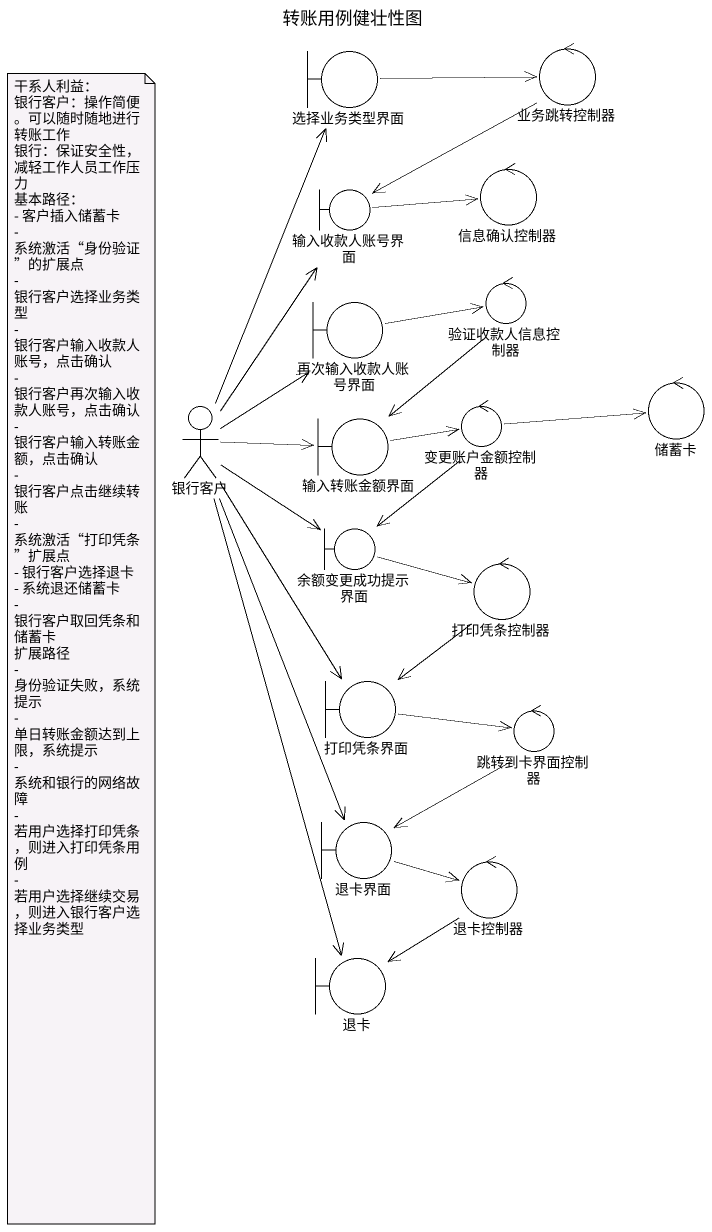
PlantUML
@startuml
title 转账用例健壮性图
boundary 选择业务类型界面
control 业务跳转控制器
control 信息确认控制器
boundary 输入收款人账号界面
control 验证收款人信息控制器
boundary 再次输入收款人账号界面
actor 银行客户
control 变更账户金额控制器
control 储蓄卡
boundary 输入转账金额界面
boundary 余额变更成功提示界面
control 打印凭条控制器
boundary 打印凭条界面
control 跳转到卡界面控制器
boundary 退卡界面
control 退卡控制器
boundary 退卡
选择业务类型界面 -right-> 业务跳转控制器
业务跳转控制器 --> 输入收款人账号界面
输入收款人账号界面 -right-> 信息确认控制器
验证收款人信息控制器 --> 输入转账金额界面
再次输入收款人账号界面 -right-> 验证收款人信息控制器
银行客户 -up-> 选择业务类型界面
银行客户 -up-> 输入收款人账号界面
银行客户 -up-> 再次输入收款人账号界面
银行客户 -right-> 输入转账金额界面
银行客户 --> 余额变更成功提示界面
银行客户 --> 打印凭条界面
银行客户 --> 退卡界面
银行客户 --> 退卡
变更账户金额控制器 -right-> 储蓄卡
变更账户金额控制器 --> 余额变更成功提示界面
输入转账金额界面 -right-> 变更账户金额控制器
余额变更成功提示界面 -right-> 打印凭条控制器
打印凭条控制器 --> 打印凭条界面
打印凭条界面 -right-> 跳转到卡界面控制器
跳转到卡界面控制器 --> 退卡界面
退卡界面 -right-> 退卡控制器
退卡控制器 --> 退卡
note as N1
  干系人利益：
  银行客户：操作简便。可以随时随地进行转账工作
  银行：保证安全性，减轻工作人员工作压力
  基本路径：
  - 客户插入储蓄卡
  - 系统激活“身份验证”的扩展点
  - 银行客户选择业务类型
  - 银行客户输入收款人账号，点击确认
  - 银行客户再次输入收款人账号，点击确认
  - 银行客户输入转账金额，点击确认
  - 银行客户点击继续转账
  - 系统激活“打印凭条”扩展点
  - 银行客户选择退卡
  - 系统退还储蓄卡
  - 银行客户取回凭条和储蓄卡
  扩展路径
  - 身份验证失败，系统提示
  - 单日转账金额达到上限，系统提示
  - 系统和银行的网络故障
  - 若用户选择打印凭条，则进入打印凭条用例
  - 若用户选择继续交易，则进入银行客户选择业务类型
end note
@enduml
